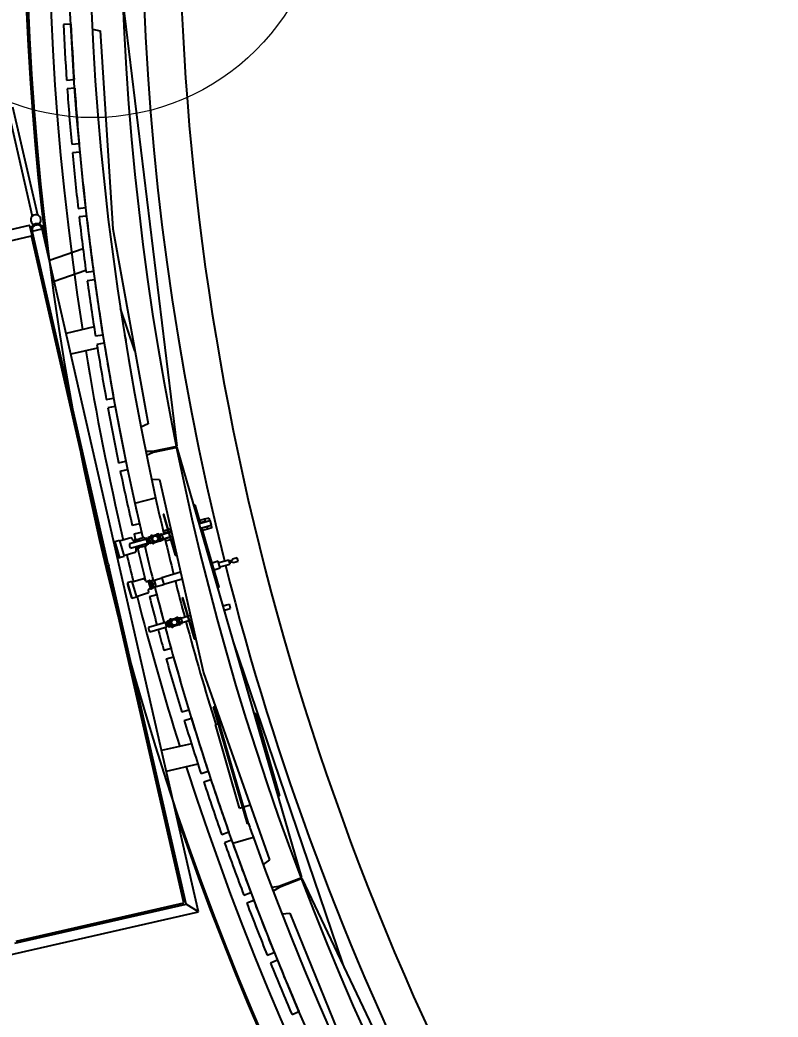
# Model space of a CAD drawing. Header units: millimetres. Extents: x -360063 to 84100, y -179792 to 59400.
# Drawn here: x 35905 to 39446, y 14992 to 19653 of the extents above; entities that cross this region are included whole.
import ezdxf

# ---------------------------------------------------------------- set-up
doc = ezdxf.new("R2010")
doc.units = ezdxf.units.MM
doc.header["$LTSCALE"] = 100
doc.layers.add('4003-AREA-05_F-Foundation', color=7, linetype='Continuous', lineweight=25, true_color=0xadadad)
for name, color, linetype, lineweight in [('4003-AREA-05_T-Tank', 7, 'Continuous', 25), ('Detail Boundary', 7, 'Continuous', 18), ('Sketch Geometry', 7, 'Continuous', 18), ('Visible', 7, 'Continuous', 25)]:
    doc.layers.add(name, color=color, linetype=linetype, lineweight=lineweight)
doc.styles.add('Title', font='arial.ttf')

# ---------------------------------------------------------------- blocks, each defined once
blk = doc.blocks.new('2dDetail0')
at = {"layer": 'Detail Boundary'}
blk.add_circle((362.453, 202.732), 10.773, dxfattribs=at)
at = {"layer": 'Detail Boundary', "insert": (372.434, 212.4), "char_height": 3, "attachment_point": 7, "style": 'Title'}
blk.add_mtext('H', dxfattribs=at)

msp = doc.modelspace()

# ---------------------------------------------------------------- linework, layer by layer
at = {"layer": '4003-AREA-05_F-Foundation'}
msp.add_circle((49408.48, 20262.41), 13475, dxfattribs=at)
at = {"layer": '4003-AREA-05_T-Tank'}
msp.add_circle((49408.48, 20262.41), 13032, dxfattribs=at)
at = {"layer": 'Sketch Geometry'}
for radius in [13475, 13032]:
    msp.add_circle((49408.48, 20262.41), radius, dxfattribs=at)
at = {"layer": 'Visible'}
for p, q in [((36639.08, 17659.84), (36387.2, 19736.05)), ((36143.38, 19633.39), (36108.42, 19631.79)), ((36244.67, 19609.37), (36280.61, 19601.66)), ((36280.61, 19601.66), (36339.41, 18676.87)), ((36123.33, 19371.28), (36158.25, 19373.67)), ((36160.99, 19333.77), (36126.07, 19331.37)), ((35871.29, 19247.15), (35986.9, 18741.17)), ((35846.92, 19241.58), (35962.53, 18735.6)), ((36146.87, 19071.27), (36181.72, 19074.45)), ((36185.36, 19034.62), (36150.5, 19031.43)), ((36177.17, 18771.87), (36211.95, 18775.84)), ((36216.48, 18736.1), (36181.71, 18732.13)), ((35948.25, 18692.27), (35173, 18511.7)), ((35950.65, 18690.77), (35961.09, 18645.97)), ((35951.38, 18687.63), (35956.7, 18688.84)), ((35956.7, 18688.84), (35958.3, 18681.82)), ((35957.34, 18686.06), (35961.29, 18687.35)), ((35971.51, 18690.71), (35972.76, 18691.12)), ((35983.87, 18694.77), (35984.62, 18695.01)), ((35984.62, 18695.01), (35984.67, 18694.81)), ((35184.34, 18463.01), (35959.59, 18643.57)), ((36671.02, 15526.51), (35958.88, 18643.4)), ((35961.16, 18669.32), (35962.08, 18665.3)), ((35962.08, 18665.3), (35962.25, 18664.53)), ((35962.25, 18664.53), (35962.27, 18664.54)), ((35962.65, 18664.64), (36009.36, 18676.92)), ((35962.65, 18664.64), (35963.46, 18661.09)), ((36318.06, 17109.06), (35963.46, 18661.09)), ((35965.05, 18683.33), (35964.54, 18683.16)), ((36738.9, 15483.87), (36009.36, 18676.92)), ((36339.41, 18676.87), (36503.45, 17764.85)), ((36022.94, 18627.62), (36020.79, 18626.89)), ((36199.94, 18582.04), (36043.18, 18528.89)), ((36213.19, 18480.95), (36065.57, 18430.89)), ((36214.24, 18473.23), (36248.91, 18477.98)), ((36254.35, 18438.35), (36219.67, 18433.6)), ((36442.16, 18105.62), (36374.71, 18304.55)), ((36442.16, 18105.62), (36374.71, 18304.55)), ((36251.42, 18217.65), (36121.09, 18187.88)), ((36258.04, 18175.5), (36292.6, 18181.04)), ((36394.04, 18179.95), (36399.27, 18157.06)), ((36298.93, 18141.54), (36264.37, 18136.01)), ((36401.05, 18149.26), (36399.06, 18148.81)), ((36401.05, 18149.26), (36399.27, 18157.06)), ((36267.18, 18118.68), (36143.37, 18090.39)), ((36308.56, 17878.84), (36342.99, 17885.16)), ((36350.21, 17845.82), (36315.78, 17839.5)), ((36503.45, 17764.85), (36470.4, 17748.77)), ((36492.52, 17637.46), (36526.04, 17636.78)), ((36527.24, 17630.9), (36496.67, 17617.13)), ((36526.04, 17636.78), (36639.08, 17659.84)), ((36640.28, 17653.96), (36527.24, 17630.9)), ((36598.21, 17645.38), (36596.27, 17651.11)), ((36598.21, 17645.38), (36596.27, 17651.11)), ((37221.98, 15645.05), (36640.28, 17653.96)), ((36365.78, 17583.4), (36400.05, 17590.49)), ((36373.88, 17544.23), (36408.16, 17551.32)), ((36519.92, 17506.06), (36556.63, 17504.22)), ((36556.63, 17504.22), (36763.04, 16600.84)), ((36441.82, 17394.63), (36538.83, 17419.08)), ((36718.36, 17384.32), (36724.12, 17385.99)), ((36748.97, 17300.17), (36724.12, 17385.99)), ((36574.36, 17342.63), (36577.24, 17343.46)), ((36574.36, 17342.63), (36629.98, 17150.52)), ((36632.86, 17151.35), (36577.24, 17343.46)), ((36463.76, 17297.19), (36429.65, 17289.33)), ((36743.21, 17298.5), (36780.75, 17309.37)), ((36767.65, 17319.63), (36745.22, 17313.14)), ((36775.09, 17310.65), (36748.2, 17302.86)), ((36787.66, 17324.75), (36767.65, 17319.63)), ((36767.65, 17319.63), (36770.62, 17309.35)), ((36775.09, 17310.65), (36775.87, 17307.96)), ((36780.75, 17309.37), (36794.2, 17313.26)), ((36786.67, 17288.91), (36800.12, 17292.8)), ((36787.66, 17324.75), (36791.24, 17312.41)), ((36800.12, 17292.8), (36794.2, 17313.26)), ((36797.16, 17291.95), (36800.74, 17279.6)), ((36438.64, 17250.35), (36472.75, 17258.22)), ((36523.73, 17241.56), (36542.92, 17247.12)), ((36543.23, 17246.05), (36524.6, 17240.66)), ((36548.07, 17248.61), (36542.92, 17247.12)), ((36543.23, 17246.05), (36542.92, 17247.12)), ((36553.94, 17251.35), (36547.79, 17249.57)), ((36547.79, 17249.57), (36557.8, 17214.99)), ((36553.94, 17251.35), (36563.95, 17216.77)), ((36554.93, 17247.92), (36565.38, 17250.95)), ((36556.94, 17240.99), (36567.39, 17244.02)), ((36566.99, 17249.4), (36565.38, 17250.95)), ((36566.99, 17249.4), (36567.46, 17247.79)), ((36567.46, 17247.79), (36570.47, 17237.39)), ((36567.51, 17247.62), (36599.21, 17256.8)), ((36595.45, 17269.77), (36574.17, 17263.61)), ((36598.43, 17259.49), (36576.61, 17253.17)), ((36609.28, 17273.77), (36598.33, 17270.6)), ((36611.67, 17263.33), (36601.31, 17260.33)), ((36602.09, 17257.64), (36612.3, 17260.59)), ((36749.13, 17278.04), (36786.67, 17288.91)), ((36779.75, 17193.88), (36754.9, 17279.71)), ((36782.57, 17284.81), (36755.68, 17277.02)), ((36781.08, 17273.24), (36758.65, 17266.74)), ((36778.1, 17283.51), (36781.08, 17273.24)), ((36800.74, 17279.6), (36781.08, 17273.24)), ((36781.79, 17287.5), (36782.57, 17284.81)), ((36346.61, 17212.63), (36344.08, 17211.9)), ((36346.61, 17212.63), (36353.83, 17187.68)), ((36349.07, 17210.22), (36347.44, 17209.76)), ((36369.87, 17219.36), (36348.77, 17213.25)), ((36348.77, 17213.25), (36370.17, 17139.34)), ((36349.72, 17204.69), (36366.4, 17147.09)), ((36369.87, 17219.36), (36391.27, 17145.45)), ((36423.84, 17231.39), (36370.7, 17216.5)), ((36495.62, 17226.65), (36416.36, 17203.7)), ((36422.2, 17183.53), (36501.46, 17206.48)), ((36434.31, 17220.44), (36428.9, 17229.38)), ((36437.08, 17218.4), (36437.12, 17218.56)), ((36440.4, 17219.51), (36437.12, 17218.56)), ((36437.12, 17218.56), (36437.17, 17218.38)), ((36444.58, 17224.89), (36439.29, 17223.35)), ((36439.29, 17223.35), (36439.7, 17221.94)), ((36445.82, 17220.3), (36439.41, 17218.44)), ((36439.7, 17221.94), (36444.92, 17223.45)), ((36440.61, 17218.79), (36439.7, 17221.94)), ((36445.82, 17220.3), (36450.25, 17223.54)), ((36445.82, 17220.3), (36447.98, 17212.86)), ((36454.22, 17224.68), (36450.25, 17223.54)), ((36450.25, 17223.54), (36452.93, 17214.29)), ((36454.22, 17224.68), (36456.9, 17215.44)), ((36459.8, 17224.09), (36454.81, 17222.64)), ((36459.8, 17224.09), (36460.36, 17226.33)), ((36459.8, 17224.09), (36461.89, 17216.89)), ((36485.18, 17233.52), (36460.36, 17226.33)), ((36460.36, 17226.33), (36463, 17217.21)), ((36467.73, 17196.71), (36469.82, 17189.51)), ((36468.84, 17197.04), (36471.48, 17187.91)), ((36485.18, 17233.52), (36487.83, 17224.4)), ((36486.42, 17232.84), (36485.18, 17233.52)), ((36486.42, 17232.84), (36488.79, 17224.67)), ((36489.17, 17229.47), (36486.72, 17231.82)), ((36489.17, 17229.47), (36490.42, 17225.15)), ((36499.19, 17230.81), (36489.58, 17228.03)), ((36489.91, 17226.9), (36499.52, 17229.69)), ((36493.67, 17204.22), (36496.31, 17195.1)), ((36494.63, 17204.5), (36496.99, 17196.34)), ((36501.46, 17206.48), (36495.62, 17226.65)), ((36500.35, 17226.46), (36496.04, 17225.21)), ((36496.26, 17204.97), (36497.51, 17200.65)), ((36496.99, 17196.34), (36496.31, 17195.1)), ((36497.51, 17200.65), (36496.7, 17197.35)), ((36506.37, 17206), (36496.77, 17203.22)), ((36497.09, 17202.09), (36506.7, 17204.87)), ((36499.19, 17230.81), (36499.52, 17229.69)), ((36499.52, 17229.69), (36500.44, 17226.49)), ((36504.58, 17229.74), (36499.89, 17228.39)), ((36508.52, 17228.83), (36500.35, 17226.46)), ((36500.35, 17226.46), (36505.35, 17209.17)), ((36505.35, 17209.17), (36501.04, 17207.92)), ((36504.27, 17231.24), (36504.81, 17233.41)), ((36504.27, 17231.24), (36504.69, 17229.8)), ((36504.57, 17229.76), (36509.33, 17231.14)), ((36505.13, 17227.84), (36504.57, 17229.76)), ((36515.26, 17236.43), (36504.81, 17233.41)), ((36513.53, 17211.54), (36505.35, 17209.17)), ((36505.45, 17209.2), (36506.37, 17206)), ((36510.68, 17208.65), (36506, 17207.3)), ((36506.37, 17206), (36506.7, 17204.87)), ((36508.52, 17228.83), (36513.53, 17211.54)), ((36519.51, 17234.09), (36509.33, 17231.14)), ((36515.44, 17210.01), (36509.33, 17231.14)), ((36510.69, 17208.63), (36510.13, 17210.55)), ((36510.69, 17208.63), (36515.44, 17210.01)), ((36510.81, 17208.67), (36511.22, 17207.23)), ((36511.22, 17207.23), (36512.83, 17205.68)), ((36523.29, 17208.71), (36512.83, 17205.68)), ((36515.45, 17239.16), (36514.55, 17238.9)), ((36515.38, 17236.02), (36514.55, 17238.9)), ((36515.38, 17236.02), (36516.21, 17233.14)), ((36525.63, 17212.96), (36515.44, 17210.01)), ((36525.63, 17212.96), (36519.51, 17234.09)), ((36520.75, 17232.37), (36520.07, 17232.17)), ((36525.91, 17233.86), (36520.75, 17232.37)), ((36522.33, 17212), (36523.17, 17209.12)), ((36524, 17206.24), (36523.17, 17209.12)), ((36524.91, 17206.5), (36524, 17206.24)), ((36525.76, 17215.08), (36525.08, 17214.88)), ((36526.6, 17235.02), (36525.47, 17238.94)), ((36530.92, 17216.57), (36525.76, 17215.08)), ((36533.25, 17212.04), (36532.12, 17215.96)), ((36557.52, 17215.95), (36533.18, 17208.9)), ((36563.95, 17216.77), (36557.8, 17214.99)), ((36560.95, 17227.12), (36571.41, 17230.15)), ((36562.96, 17220.19), (36573.41, 17223.22)), ((36570.47, 17237.39), (36573.48, 17227)), ((36573.95, 17225.39), (36573.41, 17223.22)), ((36573.43, 17227.16), (36605.13, 17236.34)), ((36573.48, 17227), (36573.95, 17225.39)), ((36605.91, 17233.65), (36582.79, 17226.96)), ((36608.89, 17223.38), (36585.26, 17216.53)), ((36608.01, 17237.18), (36617.05, 17239.79)), ((36617.67, 17237.06), (36608.79, 17234.49)), ((36620.06, 17226.61), (36611.77, 17224.21)), ((36349.88, 17186.53), (36354.55, 17187.89)), ((36361.5, 17163.87), (36355.46, 17162.12)), ((36360.78, 17163.66), (36368.01, 17138.72)), ((36443.31, 17164.13), (36390.44, 17148.31)), ((36446.32, 17178.97), (36446.52, 17168.53)), ((36447.56, 17182.18), (36447.68, 17182.06)), ((36447.63, 17182.24), (36447.68, 17182.06)), ((36450.97, 17183.01), (36447.68, 17182.06)), ((36455.97, 17185.24), (36449.56, 17183.38)), ((36451.67, 17180.58), (36450.76, 17183.73)), ((36454.82, 17181.5), (36451.67, 17180.58)), ((36451.67, 17180.58), (36452.08, 17179.17)), ((36452.08, 17179.17), (36455.17, 17180.06)), ((36453.82, 17192.69), (36455.97, 17185.24)), ((36455.97, 17185.24), (36461.44, 17184.87)), ((36458.77, 17194.12), (36461.44, 17184.87)), ((36465.41, 17186.02), (36461.44, 17184.87)), ((36462.74, 17195.27), (36465.41, 17186.02)), ((36469.82, 17189.51), (36464.82, 17188.06)), ((36469.82, 17189.51), (36471.48, 17187.91)), ((36496.31, 17195.1), (36471.48, 17187.91)), ((36629.98, 17150.52), (36632.86, 17151.35)), ((36779.75, 17193.88), (36773.99, 17192.22)), ((36835.38, 17001.78), (36779.75, 17193.88)), ((36318.06, 17109.06), (36320.03, 17100.46)), ((36368.01, 17138.72), (36361.25, 17136.76)), ((36368.8, 17142.06), (36367.18, 17141.58)), ((36391.27, 17145.45), (36370.17, 17139.34)), ((36831.69, 17122.36), (36802.88, 17114.02)), ((36841.07, 17089.99), (36831.69, 17122.36)), ((36833.42, 17116.4), (36880.48, 17130.03)), ((36839.34, 17095.94), (36886.41, 17109.57)), ((36886.41, 17109.57), (36880.48, 17130.03)), ((36894.91, 17126.24), (36882.61, 17122.68)), ((36884.28, 17116.92), (36896.57, 17120.48)), ((36897.55, 17132.22), (36894.91, 17126.24)), ((36896.57, 17120.48), (36902, 17116.85)), ((36919.64, 17138.61), (36897.55, 17132.22)), ((36902, 17116.85), (36924.09, 17123.24)), ((36924.09, 17123.24), (36919.64, 17138.61)), ((36681.09, 15520.18), (36320.03, 17100.46)), ((36655.53, 17071.35), (36567.54, 17045.87)), ((36841.07, 17089.99), (36812.25, 17081.65)), ((36428.3, 17028.07), (36407.2, 17021.96)), ((36407.2, 17021.96), (36428.6, 16948.05)), ((36408.15, 17013.39), (36424.83, 16955.79)), ((36428.3, 17028.07), (36449.7, 16954.16)), ((36482.27, 17040.09), (36429.13, 17025.2)), ((36492.74, 17029.14), (36487.33, 17038.08)), ((36504.25, 17029), (36497.84, 17027.15)), ((36504.25, 17029), (36508.68, 17032.24)), ((36504.25, 17029), (36514.41, 16993.94)), ((36512.65, 17033.39), (36508.68, 17032.24)), ((36508.68, 17032.24), (36519.87, 16993.58)), ((36512.65, 17033.39), (36523.84, 16994.73)), ((36513.24, 17031.35), (36518.72, 17032.93)), ((36518.72, 17032.93), (36519.27, 17031.01)), ((36530.8, 17034.35), (36519.27, 17031.01)), ((36519.51, 17030.19), (36531.04, 17033.52)), ((36519.51, 17030.19), (36523.48, 17016.47)), ((36535.01, 17019.8), (36523.48, 17016.47)), ((36523.96, 17014.82), (36535.49, 17018.16)), ((36523.96, 17014.82), (36527.93, 17001.1)), ((36531.04, 17033.52), (36530.8, 17034.35)), ((36530.84, 17034.2), (36533.24, 17034.9)), ((36531.04, 17033.52), (36535.01, 17019.8)), ((36533.23, 17034.95), (36567.81, 17044.96)), ((36542.07, 17004.4), (36533.23, 17034.95)), ((36535.49, 17018.16), (36535.01, 17019.8)), ((36535.49, 17018.16), (36539.46, 17004.44)), ((36542.07, 17004.4), (36576.65, 17014.42)), ((36567.54, 17045.87), (36576.92, 17013.5)), ((36663.05, 17038.44), (36576.92, 17013.5)), ((36501.75, 16972.83), (36448.87, 16957.02)), ((36504.75, 16987.68), (36504.96, 16977.23)), ((36514.41, 16993.94), (36507.99, 16992.09)), ((36510.02, 16958.01), (36543.94, 16966.64)), ((36514.41, 16993.94), (36519.87, 16993.58)), ((36523.84, 16994.73), (36519.87, 16993.58)), ((36523.25, 16996.77), (36528.73, 16998.35)), ((36539.46, 17004.44), (36527.93, 17001.1)), ((36528.17, 17000.27), (36539.7, 17003.61)), ((36528.17, 17000.27), (36528.73, 16998.35)), ((36539.7, 17003.61), (36539.46, 17004.44)), ((36539.66, 17003.76), (36542.06, 17004.45)), ((36835.38, 17001.78), (36829.61, 17000.11)), ((36449.7, 16954.16), (36428.6, 16948.05)), ((36663.6, 16952.04), (36666.48, 16952.87)), ((36663.6, 16952.04), (36719.22, 16759.93)), ((36722.1, 16760.76), (36666.48, 16952.87)), ((36854.46, 16914.28), (36869.99, 16918.78)), ((36869.99, 16918.78), (36883.44, 16922.67)), ((36889.36, 16902.21), (36883.44, 16922.67)), ((36691.33, 16867.05), (36701.54, 16870)), ((36860.39, 16893.82), (36875.91, 16898.32)), ((36875.91, 16898.32), (36889.36, 16902.21)), ((36584.86, 16836.06), (36505.6, 16813.11)), ((36590.7, 16815.89), (36584.86, 16836.06)), ((36589.59, 16835.87), (36585.28, 16834.62)), ((36597.77, 16838.24), (36589.59, 16835.87)), ((36589.59, 16835.87), (36594.59, 16818.58)), ((36593.51, 16840.65), (36594.05, 16842.82)), ((36593.51, 16840.65), (36593.93, 16839.21)), ((36593.81, 16839.17), (36598.57, 16840.55)), ((36594.37, 16837.25), (36593.81, 16839.17)), ((36604.5, 16845.84), (36594.05, 16842.82)), ((36597.77, 16838.24), (36602.77, 16820.95)), ((36608.76, 16843.5), (36598.57, 16840.55)), ((36604.69, 16819.42), (36598.57, 16840.55)), ((36604.69, 16848.57), (36603.79, 16848.31)), ((36604.62, 16845.43), (36603.79, 16848.31)), ((36604.62, 16845.43), (36605.46, 16842.55)), ((36614.87, 16822.37), (36608.76, 16843.5)), ((36609.99, 16841.78), (36609.31, 16841.58)), ((36615.16, 16843.27), (36609.99, 16841.78)), ((36612.97, 16850.97), (36632.16, 16856.53)), ((36632.47, 16855.46), (36613.84, 16850.07)), ((36615, 16824.49), (36614.32, 16824.29)), ((36615.84, 16844.43), (36614.71, 16848.35)), ((36620.16, 16825.98), (36615, 16824.49)), ((36622.49, 16821.45), (36621.36, 16825.37)), ((36646.77, 16825.36), (36622.42, 16818.31)), ((36637.31, 16858.02), (36632.16, 16856.53)), ((36632.47, 16855.46), (36632.16, 16856.53)), ((36643.18, 16860.76), (36637.03, 16858.98)), ((36637.03, 16858.98), (36647.04, 16824.4)), ((36643.18, 16860.76), (36653.19, 16826.18)), ((36644.17, 16857.33), (36654.63, 16860.36)), ((36646.18, 16850.4), (36656.63, 16853.43)), ((36653.19, 16826.18), (36647.04, 16824.4)), ((36650.19, 16836.53), (36660.65, 16839.56)), ((36652.2, 16829.6), (36662.65, 16832.63)), ((36656.24, 16858.81), (36654.63, 16860.36)), ((36656.24, 16858.81), (36656.7, 16857.2)), ((36656.7, 16857.2), (36659.71, 16846.8)), ((36656.75, 16857.03), (36688.45, 16866.21)), ((36659.71, 16846.8), (36662.72, 16836.41)), ((36663.19, 16834.8), (36662.65, 16832.63)), ((36662.67, 16836.57), (36694.37, 16845.75)), ((36662.72, 16836.41), (36663.19, 16834.8)), ((36697.25, 16846.59), (36706.29, 16849.2)), ((36511.44, 16792.94), (36590.7, 16815.89)), ((36594.59, 16818.58), (36590.28, 16817.33)), ((36602.77, 16820.95), (36594.59, 16818.58)), ((36599.93, 16818.04), (36599.38, 16819.96)), ((36599.93, 16818.04), (36604.69, 16819.42)), ((36600.05, 16818.08), (36600.47, 16816.63)), ((36600.47, 16816.63), (36602.08, 16815.09)), ((36612.53, 16818.12), (36602.08, 16815.09)), ((36614.87, 16822.37), (36604.69, 16819.42)), ((36611.57, 16821.41), (36612.41, 16818.53)), ((36613.24, 16815.65), (36612.41, 16818.53)), ((36614.15, 16815.91), (36613.24, 16815.65)), ((36719.22, 16759.93), (36722.1, 16760.76)), ((37414.26, 15238.62), (36903.37, 16745.37)), ((37414.26, 15238.62), (36903.37, 16745.37)), ((36610.97, 16715.28), (36577.25, 16705.88)), ((36588, 16667.35), (36621.71, 16676.75)), ((36763.04, 16600.84), (37071.26, 15726.94)), ((36694.4, 16426.97), (36660.91, 16416.81)), ((36809.64, 16442.55), (36814.45, 16443.94)), ((36968.18, 15895.04), (36809.64, 16442.55)), ((36972.98, 15896.44), (36814.45, 16443.94)), ((37006.18, 16410.97), (37000.66, 16409.37)), ((37006.18, 16410.97), (37117.44, 16026.75)), ((36672.52, 16378.54), (36706.01, 16388.69)), ((36817.99, 16359.81), (36832.4, 16363.98)), ((36931.02, 15969.45), (36817.99, 16359.81)), ((36837.2, 16365.37), (36845.26, 16367.71)), ((36706.12, 16270), (36566.57, 16238.12)), ((36736.57, 16174.38), (36588.85, 16140.63)), ((36784.33, 16140.62), (36751.07, 16129.71)), ((36763.54, 16091.7), (36796.8, 16102.61)), ((37117.44, 16026.75), (37111.92, 16025.16)), ((36931.02, 15969.45), (36945.43, 15973.62)), ((36950.23, 15975.01), (36980.66, 15983.82)), ((36968.18, 15895.04), (36972.98, 15896.44)), ((36880.7, 15856.37), (36847.7, 15844.71)), ((36894.03, 15818.66), (36861.03, 15807)), ((36995.69, 15831.27), (36899.24, 15804)), ((37071.26, 15726.94), (37041.21, 15705.77)), ((37114.1, 15604.15), (37221.98, 15645.05)), ((37224.1, 15639.44), (37116.22, 15598.54)), ((38120.54, 13749.87), (37224.1, 15639.44)), ((36950.75, 15561.97), (36983.47, 15574.38)), ((37080.9, 15599.45), (37114.1, 15604.15)), ((37116.22, 15598.54), (37088.26, 15580.05)), ((35880.89, 15337.36), (36681.09, 15520.18)), ((35887.22, 15347.42), (36671.02, 15526.51)), ((36738.9, 15483.87), (36681.09, 15520.18)), ((36997.65, 15536.98), (36964.92, 15524.57)), ((35844.58, 15279.54), (36738.9, 15483.87)), ((37129.03, 15474.15), (37165.56, 15478.22)), ((37165.56, 15478.22), (37514.21, 14619.65)), ((37060.16, 15281.64), (37092.6, 15294.78)), ((37107.61, 15257.7), (37075.17, 15244.56)), ((37175.87, 15003.84), (37208.01, 15017.71))]:
    msp.add_line(p, q, dxfattribs=at)
for centre in [(36537.43, 17227.83), (36626.67, 16837.24)]:
    msp.add_circle(centre, 13, dxfattribs=at)
for centre, radius, start, end in [((49408.48, 20262.41), 13280, 199.616559, 192.471131), ((49408.48, 20262.41), 13180, 199.64567, 192.458408), ((49408.48, 20262.41), 12760, 92.147566, 221.208477), ((49408.48, 20262.41), 13371, 144.200542, 188.850699), ((49408.48, 20262.41), 13485, 145.197252, 187.057135), ((49408.48, 20262.41), 12935, 144.160495, 194.04137), ((49408.48, 20262.41), 13485, 198.682743, 4.028101), ((49408.48, 20262.41), 13371, 197.858958, 4.19894), ((49408.48, 20262.41), 13315, 182.714669, 183.837509), ((49408.48, 20262.41), 13280, 182.714896, 183.837282), ((49408.48, 20262.41), 13315, 184.009633, 185.132473), ((49408.48, 20262.41), 13280, 184.00986, 185.132246), ((49408.48, 20262.41), 13315, 185.304597, 186.427437), ((49408.48, 20262.41), 13280, 185.304824, 186.42721), ((35979.28, 18718.41), 24, 306.43049, 248.71251), ((49408.48, 20262.41), 13280, 186.599788, 187.722174), ((35948.7, 18690.32), 2, 13.11079, 103.11079), ((35985.62, 18670.68), 29.5, 339.1287, 229.27295), ((35985.62, 18670.68), 24.5, 14.7389, 207.14566), ((35985.62, 18670.68), 24.15, 14.7389, 203.398), ((35979.28, 18718.41), 24, 270.61227, 284.53073), ((49408.48, 20262.41), 13315, 186.599561, 187.722401), ((35959.14, 18645.52), 2, 283.11079, 13.11079), ((49408.48, 20262.41), 13315, 187.894525, 189.017365), ((49408.48, 20262.41), 13280, 187.894752, 189.017138), ((49408.48, 20262.41), 13315, 189.189489, 190.312329), ((49408.48, 20262.41), 13280, 189.189716, 190.312102), ((49408.48, 20262.41), 13371, 189.280154, 193.146369), ((49408.48, 20262.41), 13315, 190.484453, 191.607293), ((49408.48, 20262.41), 13280, 190.48468, 191.607066), ((49408.48, 20262.41), 13315, 191.779417, 192.902257), ((49408.48, 20262.41), 13280, 192.471131, 193.192039), ((49408.48, 20262.41), 13280, 192.471131, 192.90203), ((49408.48, 20262.41), 13180, 192.458408, 193.210286), ((49408.48, 20262.41), 13315, 193.074381, 193.207359), ((49408.48, 20262.41), 13280, 193.074608, 193.192039), ((36520.42, 17237.48), 5.25, 16.14874, 196.14874), ((36547.99, 17230.89), 200, 185.0582, 187.52597), ((36447.03, 17201.65), 30.74, 176.17769, 216.1198), ((36425.05, 17227.05), 4.5, 31.14874, 105.64874), ((36438.16, 17222.77), 4.5, 211.14874, 286.14874), ((36528.21, 17210.58), 5.25, 196.14874, 16.14874), ((49408.48, 20262.41), 13180, 193.302999, 194.05359), ((36934.22, 17342.72), 600, 194.80477, 197.49271), ((49408.48, 20262.41), 13371, 193.449726, 194.003812), ((36442.03, 17168.44), 4.5, 286.64874, 1.14874), ((36450.81, 17179.06), 4.5, 106.14874, 181.14874), ((49408.48, 20262.41), 13315, 193.364618, 194.044446), ((49408.48, 20262.41), 13280, 193.364834, 194.073043), ((49408.48, 20262.41), 13280, 193.364834, 194.073043), ((36342.19, 17110.05), 24.15, 182.34187, 203.398), ((36547.99, 17230.89), 200, 204.77152, 207.23929), ((49408.48, 20262.41), 12935, 194.135779, 219.240453), ((36606.43, 17039.59), 200, 185.0582, 187.52597), ((36483.48, 17035.76), 4.5, 31.14874, 105.64874), ((36496.59, 17031.47), 4.5, 211.14874, 286.14874), ((49408.48, 20262.41), 13180, 194.200181, 194.950357), ((36992.66, 17151.43), 600, 194.80477, 197.49271), ((36500.46, 16977.14), 4.5, 286.64874, 1.14874), ((36509.25, 16987.77), 4.5, 106.14874, 181.14874), ((49408.48, 20262.41), 13280, 194.21119, 194.96003), ((49408.48, 20262.41), 13280, 194.369572, 194.96003), ((36606.43, 17039.59), 200, 204.77152, 207.23929), ((49408.48, 20262.41), 13371, 194.307829, 197.428958), ((49408.48, 20262.41), 13315, 194.369345, 194.963155), ((36609.66, 16846.89), 5.25, 16.14874, 196.14874), ((49408.48, 20262.41), 13180, 195.042971, 197.221689), ((36536.28, 16811.06), 30.74, 176.17769, 216.1198), ((49408.48, 20262.41), 13315, 195.053538, 195.492185), ((49408.48, 20262.41), 13280, 195.050651, 199.549428), ((49408.48, 20262.41), 13280, 195.050651, 195.491958), ((36617.45, 16819.99), 5.25, 196.14874, 16.14874), ((49408.48, 20262.41), 13315, 195.664309, 196.787149), ((49408.48, 20262.41), 13280, 195.664536, 196.786922), ((49408.48, 20262.41), 13315, 196.959273, 198.082113), ((49408.48, 20262.41), 13280, 196.9595, 198.081886), ((49408.48, 20262.41), 13315, 198.254237, 199.377077), ((49408.48, 20262.41), 13280, 198.254464, 199.37685), ((49408.48, 20262.41), 13180, 199.345576, 199.64567), ((49408.48, 20262.41), 13315, 199.549201, 200.672041), ((49408.48, 20262.41), 13280, 199.549428, 200.671814), ((49408.48, 20262.41), 13315, 200.844165, 201.967005), ((49408.48, 20262.41), 13280, 200.844392, 201.966778), ((49408.48, 20262.41), 13315, 202.139129, 203.261969), ((49408.48, 20262.41), 13280, 202.139356, 203.261742)]:
    msp.add_arc(centre, radius, start, end, dxfattribs=at)
for points, weights in [([(36565.38, 17250.95), (36566.99, 17249.4), (36567.46, 17247.79)], [1.76420471066, 1.90066641994, 1.90066641994]), ([(36567.46, 17247.79), (36567.93, 17246.18), (36567.39, 17244.02)], [1.90066641994, 1.90066641994, 1.76420471066]), ([(36567.39, 17244.02), (36569.54, 17240.61), (36570.47, 17237.39)], [1.76420471066, 1.90066641994, 1.90066641994]), ([(36504.69, 17229.8), (36504.3, 17231.34), (36504.81, 17233.41)], [1.90029538495, 1.89355079851, 1.76420471066]), ([(36512.83, 17205.68), (36511.3, 17207.15), (36510.81, 17208.67)], [1.76420471066, 1.89355079851, 1.90029538495]), ([(36570.47, 17237.39), (36571.4, 17234.18), (36571.41, 17230.15)], [1.90066641994, 1.90066641994, 1.76420471066]), ([(36571.41, 17230.15), (36573.02, 17228.6), (36573.48, 17227)], [1.76420471066, 1.90066641994, 1.90066641994]), ([(36573.48, 17227), (36573.95, 17225.39), (36573.41, 17223.22)], [1.90066641994, 1.90066641994, 1.76420471066]), ([(36593.93, 16839.21), (36593.54, 16840.75), (36594.05, 16842.82)], [1.90029538495, 1.89355079851, 1.76420471066]), ([(36654.63, 16860.36), (36656.24, 16858.81), (36656.7, 16857.2)], [1.76420471066, 1.90066641994, 1.90066641994]), ([(36656.7, 16857.2), (36657.17, 16855.59), (36656.63, 16853.43)], [1.90066641994, 1.90066641994, 1.76420471066]), ([(36656.63, 16853.43), (36658.78, 16850.02), (36659.71, 16846.8)], [1.76420471066, 1.90066641994, 1.90066641994]), ([(36659.71, 16846.8), (36660.64, 16843.59), (36660.65, 16839.56)], [1.90066641994, 1.90066641994, 1.76420471066]), ([(36660.65, 16839.56), (36662.26, 16838.01), (36662.72, 16836.41)], [1.76420471066, 1.90066641994, 1.90066641994]), ([(36662.72, 16836.41), (36663.19, 16834.8), (36662.65, 16832.63)], [1.90066641994, 1.90066641994, 1.76420471066]), ([(36602.08, 16815.09), (36600.54, 16816.56), (36600.05, 16818.08)], [1.76420471066, 1.89355079851, 1.90029538495])]:
    msp.add_rational_spline(points, weights, degree=2, dxfattribs=at)

# ---------------------------------------------------------------- block references
at = {"layer": 'Detail Boundary', "xscale": 100, "yscale": 100, "zscale": 100}
msp.add_blockref('2dDetail0', (0, 0), dxfattribs=at)

doc.saveas('drawing.dxf')
